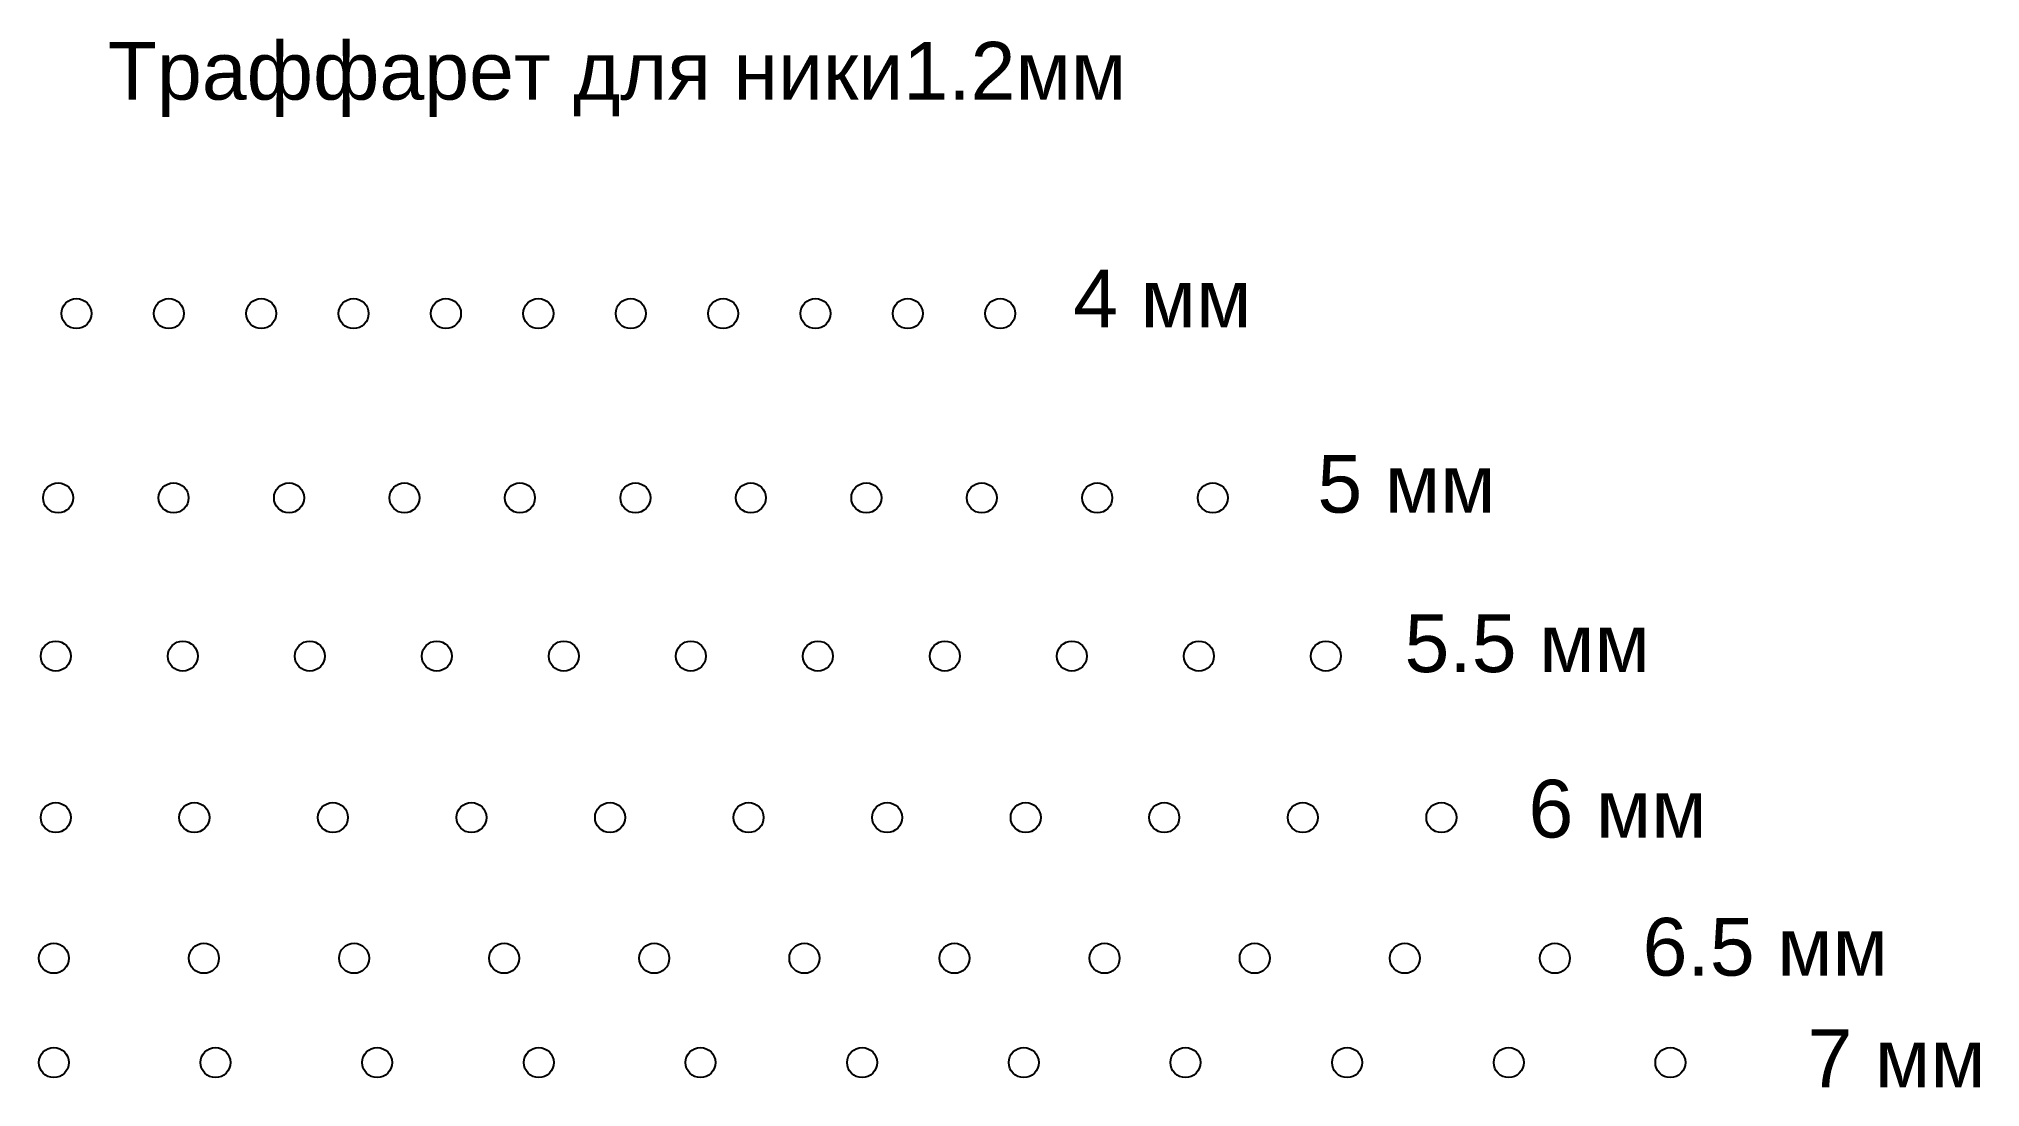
# Model space of a CAD drawing. Header units: millimetres. Extents: x 2030.1 to 2114.1, y 1924.9 to 1970.3.
import ezdxf

# ---------------------------------------------------------------- set-up
doc = ezdxf.new("R2010")
doc.units = ezdxf.units.MM
doc.styles.get("Standard").update_dxf_attribs({"font": 'arial.ttf'})

# ---------------------------------------------------------------- blocks, each defined once
blk = doc.blocks.new('*U2')
blk.add_circle((0, 0), 0.65)
blk = doc.blocks.new('*U3')
at = {"color": 0, "linetype": 'ByBlock', "lineweight": -2, "transparency": 16777216}
for p in [(2031.702, 1958.374), (2035.702, 1958.374), (2039.702, 1958.374), (2043.702, 1958.374), (2047.702, 1958.374), (2051.702, 1958.374), (2055.702, 1958.374), (2059.702, 1958.374), (2063.702, 1958.374), (2067.702, 1958.374), (2071.702, 1958.374)]:
    blk.add_blockref('*U2', p, dxfattribs=at)
blk = doc.blocks.new('*U4')
blk.add_circle((0, 0), 0.65)
blk = doc.blocks.new('*U5')
at = {"color": 0, "linetype": 'ByBlock', "lineweight": -2, "transparency": 16777216}
for p in [(2030.906, 1950.395), (2035.906, 1950.395), (2040.906, 1950.395), (2045.906, 1950.395), (2050.906, 1950.395), (2055.906, 1950.395), (2060.906, 1950.395), (2065.906, 1950.395), (2070.906, 1950.395), (2075.906, 1950.395), (2080.906, 1950.395)]:
    blk.add_blockref('*U4', p, dxfattribs=at)
blk = doc.blocks.new('*U7')
blk.add_circle((0, 0), 0.65)
blk = doc.blocks.new('*U8')
at = {"color": 0, "linetype": 'ByBlock', "lineweight": -2, "transparency": 16777216}
for p in [(2030.806, 1943.542), (2036.306, 1943.542), (2041.806, 1943.542), (2047.306, 1943.542), (2052.806, 1943.542), (2058.306, 1943.542), (2063.806, 1943.542), (2069.306, 1943.542), (2074.806, 1943.542), (2080.306, 1943.542), (2085.806, 1943.542)]:
    blk.add_blockref('*U7', p, dxfattribs=at)
blk = doc.blocks.new('*U10')
blk.add_circle((0, 0), 0.65)
blk = doc.blocks.new('*U11')
at = {"color": 0, "linetype": 'ByBlock', "lineweight": -2, "transparency": 16777216}
for p in [(2030.806, 1936.555), (2036.806, 1936.555), (2042.806, 1936.555), (2048.806, 1936.555), (2054.806, 1936.555), (2060.806, 1936.555), (2066.806, 1936.555), (2072.806, 1936.555), (2078.806, 1936.555), (2084.806, 1936.555), (2090.806, 1936.555)]:
    blk.add_blockref('*U10', p, dxfattribs=at)
blk = doc.blocks.new('*U13')
blk.add_circle((0, 0), 0.65)
blk = doc.blocks.new('*U14')
at = {"color": 0, "linetype": 'ByBlock', "lineweight": -2, "transparency": 16777216}
for p in [(2030.722, 1930.46), (2037.222, 1930.46), (2043.722, 1930.46), (2050.222, 1930.46), (2056.722, 1930.46), (2063.222, 1930.46), (2069.722, 1930.46), (2076.222, 1930.46), (2082.722, 1930.46), (2089.222, 1930.46), (2095.722, 1930.46)]:
    blk.add_blockref('*U13', p, dxfattribs=at)
blk = doc.blocks.new('*U16')
blk.add_circle((0, 0), 0.65)
blk = doc.blocks.new('*U17')
at = {"color": 0, "linetype": 'ByBlock', "lineweight": -2, "transparency": 16777216}
for p in [(2030.722, 1925.945), (2037.722, 1925.945), (2044.722, 1925.945), (2051.722, 1925.945), (2058.722, 1925.945), (2065.722, 1925.945), (2072.722, 1925.945), (2079.722, 1925.945), (2086.722, 1925.945), (2093.722, 1925.945), (2100.722, 1925.945)]:
    blk.add_blockref('*U16', p, dxfattribs=at)

msp = doc.modelspace()

# ---------------------------------------------------------------- block references
for name in ['*U3', '*U5', '*U8', '*U11', '*U14', '*U17']:
    msp.add_blockref(name, (0, 0))

# ---------------------------------------------------------------- texts
at = {"color": 1, "char_height": 2.5, "attachment_point": 1}
for s, width, insert in [('Траффарет для ники1.2мм', 44.1316, (2033.055, 1970.138)), ('4 мм', 8.04183, (2074.867, 1960.278)), ('5 мм', 8.04183, (2085.437, 1952.255)), ('5.5 мм', 11.08703, (2089.209, 1945.35)), ('6 мм', 11.08703, (2094.579, 1938.19)), ('6.5 мм', 11.08703, (2099.52, 1932.209)), ('7 мм', 11.08703, (2106.664, 1927.38))]:
    msp.add_mtext_dynamic_manual_height_columns(s, width=width, gutter_width=12.5, heights=[0], dxfattribs=dict(at, insert=insert))

doc.saveas('drawing.dxf')
